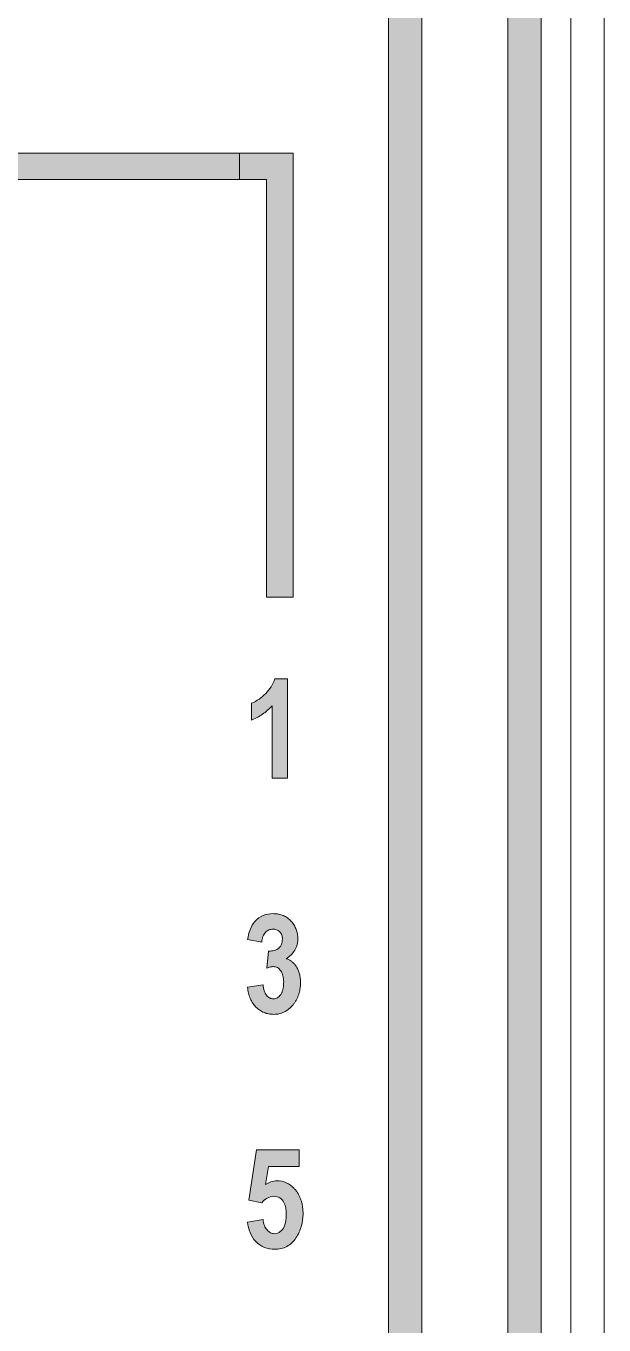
# Model space of a CAD drawing. Extents: x 222 to 1672, y 144 to 807.
# Drawn here: x 465.24 to 473.96, y 427.89 to 447.49 of the extents above; entities that cross this region are included whole.
import ezdxf

# ---------------------------------------------------------------- set-up
doc = ezdxf.new("R2010")
doc.units = 0
doc.header["$LTSCALE"] = 2
doc.header["$MEASUREMENT"] = 0
doc.layers.get('0').update_dxf_attribs({"linetype": 'CONTINUOUS'})
doc.layers.add('DIM', color=7, linetype='CONTINUOUS')

msp = doc.modelspace()

# ---------------------------------------------------------------- hatches: boundary and pattern name
at = {"layer": 'DIM', "lineweight": 5}
for points in [[(470.71272, 463.32772), (470.71272, 393.826), (468.46272, 391.576), (468.46272, 390.86889), (471.21272, 393.61889), (471.21272, 463.53483), (468.46272, 466.28483), (468.46272, 465.57772)], [(473.01272, 392.87331), (473.01272, 464.28042), (472.02082, 465.27231), (472.02082, 464.56521), (472.51272, 464.07331), (472.51272, 393.08042), (472.02082, 392.58852), (472.02082, 391.88141)], [(460.22655, 447.36788), (460.22655, 445.56788), (452.46272, 445.56788), (452.46272, 445.16788), (468.46272, 445.16788), (468.46272, 445.56788), (460.62655, 445.56788), (460.62655, 447.36788)], [(469.27038, 438.86788), (469.27038, 445.56788), (468.46272, 445.56788), (468.46272, 445.16788), (468.87038, 445.16788), (468.87038, 438.86788)]]:
    msp.add_hatch(color=256, dxfattribs=at).paths.add_polyline_path(points, flags=0)
h = msp.add_hatch(color=256, dxfattribs=at)
edge = h.paths.add_edge_path(flags=0)
edge.add_line((468.64181, 437.26673), (468.64181, 437.01349))
edge.add_spline(control_points=[(468.64181, 437.01349), (468.70081, 437.03742), (468.7574, 437.0659), (468.86231, 437.13853), (468.90953, 437.18164), (468.9535, 437.22777)], knot_values=[0, 0, 0, 0, 1, 1, 2, 2, 2, 2], weights=[1, 1, 1, 1, 1, 1], degree=3, periodic=0)
edge.add_line((468.9535, 437.22777), (468.9535, 436.13686))
edge.add_line((468.9535, 436.13686), (469.18727, 436.13686))
edge.add_line((469.18727, 436.13686), (469.18727, 437.63686))
edge.add_line((469.18727, 437.63686), (468.9952, 437.63686))
edge.add_spline(control_points=[(468.9952, 437.63686), (468.96743, 437.55316), (468.91967, 437.47747), (468.82549, 437.38446), (468.79191, 437.35603), (468.7212, 437.305), (468.68228, 437.28473), (468.64181, 437.26673)], knot_values=[0, 0, 0, 0, 1, 1, 1.5, 1.5, 2, 2, 2, 2], weights=[1, 1, 1, 1, 1, 1, 1, 1], degree=3, periodic=0)
h = msp.add_hatch(color=256, dxfattribs=at)
edge = h.paths.add_edge_path(flags=0)
edge.add_spline(control_points=[(469.12883, 433.05937), (469.12839, 433.04076), (469.12756, 433.00536), (469.11901, 432.9555), (469.10533, 432.9117), (469.08548, 432.87503), (469.06188, 432.8455), (469.03528, 432.82352), (469.00527, 432.81011), (468.98417, 432.80847), (468.97359, 432.80764)], knot_values=[0, 0, 0, 0, 0.34095122, 0.6487161, 0.92470925, 1.1786689, 1.4088461, 1.61402362, 1.80656771, 2, 2, 2, 2], weights=[1, 1, 1, 1, 1, 1, 1, 1, 1, 1, 1], degree=3, periodic=0)
edge.add_spline(control_points=[(468.97359, 432.80764), (468.96386, 432.80825), (468.94443, 432.80947), (468.91655, 432.82053), (468.89122, 432.83858), (468.86792, 432.86285), (468.84821, 432.89386), (468.83309, 432.93121), (468.82211, 432.97442), (468.81885, 433.00553), (468.81714, 433.02193)], knot_values=[0, 0, 0, 0, 0.19957365, 0.39839305, 0.6067944, 0.83555732, 1.08620319, 1.35749142, 1.66117396, 2, 2, 2, 2], weights=[1, 1, 1, 1, 1, 1, 1, 1, 1, 1, 1], degree=3, periodic=0)
edge.add_line((468.81714, 433.02193), (468.58337, 432.98297))
edge.add_spline(control_points=[(468.58337, 432.98297), (468.58504, 432.96751), (468.58831, 432.93732), (468.5974, 432.89362), (468.60878, 432.85231), (468.62349, 432.81356), (468.64087, 432.77719), (468.66089, 432.74318), (468.68424, 432.71201), (468.71012, 432.6835), (468.7379, 432.65752), (468.76791, 432.63539), (468.79917, 432.61621), (468.83204, 432.6007), (468.86645, 432.58876), (468.90233, 432.58023), (468.93975, 432.57497), (468.96525, 432.57424), (468.97816, 432.57387)], knot_values=[0, 0, 0, 0, 0.14824662, 0.28945561, 0.42518243, 0.55657553, 0.68427053, 0.80924851, 0.93235013, 1.05499823, 1.17621764, 1.29448041, 1.40999889, 1.52558627, 1.6403605, 1.75678753, 1.87695545, 2, 2, 2, 2], weights=[1, 1, 1, 1, 1, 1, 1, 1, 1, 1, 1, 1, 1, 1, 1, 1, 1, 1, 1], degree=3, periodic=0)
edge.add_spline(control_points=[(468.97816, 432.57387), (468.99167, 432.57428), (469.01846, 432.57508), (469.0578, 432.5816), (469.09573, 432.59245), (469.1323, 432.60724), (469.16718, 432.62682), (469.20097, 432.64995), (469.23293, 432.67792), (469.26305, 432.70971), (469.29102, 432.74445), (469.31547, 432.78194), (469.33581, 432.82186), (469.35311, 432.86369), (469.36616, 432.90798), (469.37504, 432.95449), (469.3812, 433.00309), (469.38178, 433.03631), (469.38207, 433.05328)], knot_values=[0, 0, 0, 0, 0.11626995, 0.23036965, 0.34201153, 0.45516887, 0.56887714, 0.6855985, 0.80689864, 0.9334839, 1.0620525, 1.190146, 1.31782233, 1.44702954, 1.57906367, 1.7143198, 1.85411463, 2, 2, 2, 2], weights=[1, 1, 1, 1, 1, 1, 1, 1, 1, 1, 1, 1, 1, 1, 1, 1, 1, 1, 1], degree=3, periodic=0)
edge.add_spline(control_points=[(469.38207, 433.05328), (469.3819, 433.06495), (469.38156, 433.08772), (469.37888, 433.1212), (469.37383, 433.15305), (469.36771, 433.18367), (469.35897, 433.21255), (469.34904, 433.24024), (469.33691, 433.26632), (469.32277, 433.29073), (469.30748, 433.31337), (469.29083, 433.33399), (469.27324, 433.35266), (469.2543, 433.36906), (469.23443, 433.38359), (469.21321, 433.39569), (469.19115, 433.40629), (469.17557, 433.41121), (469.16779, 433.41367)], knot_values=[0, 0, 0, 0, 0.15558489, 0.30350381, 0.44715051, 0.58534569, 0.71929306, 0.84893812, 0.97721446, 1.10202167, 1.22468541, 1.34106702, 1.45490621, 1.56610375, 1.67458692, 1.78245291, 1.89136519, 2, 2, 2, 2], weights=[1, 1, 1, 1, 1, 1, 1, 1, 1, 1, 1, 1, 1, 1, 1, 1, 1, 1, 1], degree=3, periodic=0)
edge.add_spline(control_points=[(469.16779, 433.41367), (469.21868, 433.44875), (469.26565, 433.49111), (469.31236, 433.56989), (469.32436, 433.5989), (469.33967, 433.65838), (469.34212, 433.689), (469.34311, 433.71988)], knot_values=[0, 0, 0, 0, 1, 1, 1.5, 1.5, 2, 2, 2, 2], weights=[1, 1, 1, 1, 1, 1, 1, 1], degree=3, periodic=0)
edge.add_spline(control_points=[(469.34311, 433.71988), (469.34285, 433.73146), (469.34233, 433.75453), (469.33717, 433.78875), (469.32934, 433.82228), (469.3183, 433.85499), (469.30421, 433.88691), (469.28678, 433.91792), (469.26622, 433.94827), (469.2427, 433.97737), (469.21701, 434.00492), (469.18798, 434.02832), (469.15728, 434.04871), (469.12399, 434.06477), (469.08885, 434.07771), (469.05138, 434.08678), (469.01171, 434.09236), (468.98447, 434.09302), (468.97055, 434.09336)], knot_values=[0, 0, 0, 0, 0.11817885, 0.2353505, 0.35241226, 0.46933191, 0.58710618, 0.70811907, 0.83192279, 0.96083241, 1.08975451, 1.21559903, 1.340554, 1.46514792, 1.59194344, 1.72205807, 1.85797845, 2, 2, 2, 2], weights=[1, 1, 1, 1, 1, 1, 1, 1, 1, 1, 1, 1, 1, 1, 1, 1, 1, 1, 1], degree=3, periodic=0)
edge.add_spline(control_points=[(468.97055, 434.09336), (468.91934, 434.0921), (468.86838, 434.08556), (468.77373, 434.04708), (468.73085, 434.01741), (468.66364, 433.94202), (468.63906, 433.89612), (468.60361, 433.80251), (468.59265, 433.75341), (468.58337, 433.70375)], knot_values=[0, 0, 0, 0, 0.5, 0.5, 1, 1, 1.5, 1.5, 2, 2, 2, 2], weights=[1, 1, 1, 1, 1, 1, 1, 1, 1, 1], degree=3, periodic=0)
edge.add_line((468.58337, 433.70375), (468.79766, 433.66478))
edge.add_spline(control_points=[(468.79766, 433.66478), (468.79945, 433.67998), (468.80284, 433.70875), (468.81447, 433.74866), (468.8309, 433.78276), (468.85195, 433.81081), (468.87676, 433.83242), (468.90373, 433.84828), (468.93318, 433.85792), (468.95353, 433.85903), (468.96385, 433.85959)], knot_values=[0, 0, 0, 0, 0.32389919, 0.61310014, 0.87662257, 1.12221364, 1.35081546, 1.56954413, 1.78173698, 2, 2, 2, 2], weights=[1, 1, 1, 1, 1, 1, 1, 1, 1, 1, 1], degree=3, periodic=0)
edge.add_spline(control_points=[(468.96385, 433.85959), (468.97405, 433.85918), (468.99383, 433.85837), (469.02208, 433.85059), (469.04724, 433.83746), (469.06936, 433.81973), (469.08759, 433.79733), (469.10048, 433.77044), (469.10818, 433.73978), (469.10895, 433.7181), (469.10935, 433.70679)], knot_values=[0, 0, 0, 0, 0.256784, 0.49834343, 0.73189068, 0.96854526, 1.20879924, 1.4537791, 1.71514054, 2, 2, 2, 2], weights=[1, 1, 1, 1, 1, 1, 1, 1, 1, 1, 1], degree=3, periodic=0)
edge.add_spline(control_points=[(469.10935, 433.70679), (469.10881, 433.69321), (469.10778, 433.66723), (469.09701, 433.63073), (469.07978, 433.59847), (469.06256, 433.582), (469.05395, 433.57377)], knot_values=[0, 0, 0, 0, 0.54597376, 1.04443329, 1.52246186, 2, 2, 2, 2], weights=[1, 1, 1, 1, 1, 1, 1], degree=3, periodic=0)
edge.add_spline(control_points=[(469.05395, 433.57377), (469.04398, 433.56639), (469.02369, 433.55135), (468.98682, 433.53742), (468.94558, 433.52905), (468.91641, 433.52864), (468.90115, 433.52842)], knot_values=[0, 0, 0, 0, 0.45542398, 0.92704135, 1.43832876, 2, 2, 2, 2], weights=[1, 1, 1, 1, 1, 1, 1], degree=3, periodic=0)
edge.add_line((468.90115, 433.52842), (468.87558, 433.27304))
edge.add_spline(control_points=[(468.87558, 433.27304), (468.88486, 433.27635), (468.90264, 433.28269), (468.92877, 433.28913), (468.95271, 433.29402), (468.96809, 433.29445), (468.97542, 433.29465)], knot_values=[0, 0, 0, 0, 0.57579933, 1.10229353, 1.57230699, 2, 2, 2, 2], weights=[1, 1, 1, 1, 1, 1, 1], degree=3, periodic=0)
edge.add_spline(control_points=[(468.97542, 433.29465), (468.98579, 433.29393), (469.00645, 433.29248), (469.03568, 433.2795), (469.06239, 433.25954), (469.0857, 433.23164), (469.10516, 433.19716), (469.11894, 433.15629), (469.12758, 433.10975), (469.1284, 433.07676), (469.12883, 433.05937)], knot_values=[0, 0, 0, 0, 0.19912903, 0.39632846, 0.60595342, 0.83756409, 1.09150833, 1.36485102, 1.66515641, 2, 2, 2, 2], weights=[1, 1, 1, 1, 1, 1, 1, 1, 1, 1, 1], degree=3, periodic=0)
h = msp.add_hatch(color=256, dxfattribs=at)
edge = h.paths.add_edge_path(flags=0)
edge.add_spline(control_points=[(469.16779, 429.55512), (469.16684, 429.49198), (469.16245, 429.42717), (469.12211, 429.34172), (469.10304, 429.31554), (469.05317, 429.27588), (469.02219, 429.2654), (468.99033, 429.26413)], knot_values=[0, 0, 0, 0, 1, 1, 1.5, 1.5, 2, 2, 2, 2], weights=[1, 1, 1, 1, 1, 1, 1, 1], degree=3, periodic=0)
edge.add_spline(control_points=[(468.99033, 429.26413), (468.9802, 429.26487), (468.95978, 429.26635), (468.93009, 429.27767), (468.90237, 429.29644), (468.87597, 429.32115), (468.85323, 429.35262), (468.8355, 429.38985), (468.82296, 429.43229), (468.81913, 429.46261), (468.81714, 429.47842)], knot_values=[0, 0, 0, 0, 0.20153747, 0.40614204, 0.6236256, 0.86523571, 1.12272915, 1.39208337, 1.68302152, 2, 2, 2, 2], weights=[1, 1, 1, 1, 1, 1, 1, 1, 1, 1, 1], degree=3, periodic=0)
edge.add_line((468.81714, 429.47842), (468.58337, 429.43946))
edge.add_spline(control_points=[(468.58337, 429.43946), (468.59026, 429.38611), (468.60104, 429.33305), (468.64071, 429.23407), (468.66893, 429.18709), (468.74319, 429.10979), (468.78802, 429.07914), (468.88739, 429.03855), (468.94108, 429.03126), (468.9949, 429.03037)], knot_values=[0, 0, 0, 0, 0.5, 0.5, 1, 1, 1.5, 1.5, 2, 2, 2, 2], weights=[1, 1, 1, 1, 1, 1, 1, 1, 1, 1], degree=3, periodic=0)
edge.add_spline(control_points=[(468.9949, 429.03037), (469.02659, 429.03143), (469.05819, 429.03323), (469.12017, 429.04707), (469.15019, 429.05772), (469.23371, 429.1021), (469.27972, 429.14931), (469.34909, 429.25549), (469.37634, 429.31359), (469.41246, 429.43483), (469.41961, 429.49737), (469.42103, 429.56091)], knot_values=[0, 0, 0, 0, 0.25, 0.25, 0.5, 0.5, 1, 1, 1.5, 1.5, 2, 2, 2, 2], weights=[1, 1, 1, 1, 1, 1, 1, 1, 1, 1, 1, 1], degree=3, periodic=0)
edge.add_spline(control_points=[(469.42103, 429.56091), (469.42066, 429.58041), (469.41991, 429.61861), (469.41321, 429.67445), (469.40329, 429.72755), (469.38805, 429.77746), (469.36927, 429.82466), (469.34602, 429.86892), (469.3187, 429.91044), (469.29704, 429.93532), (469.28619, 429.94778)], knot_values=[0, 0, 0, 0, 0.27876817, 0.54603523, 0.80327584, 1.05023649, 1.29111226, 1.52864802, 1.76406496, 2, 2, 2, 2], weights=[1, 1, 1, 1, 1, 1, 1, 1, 1, 1, 1], degree=3, periodic=0)
edge.add_spline(control_points=[(469.28619, 429.94778), (469.25212, 429.98306), (469.2129, 430.01366), (469.1242, 430.05349), (469.07502, 430.06158), (469.02594, 430.06284)], knot_values=[0, 0, 0, 0, 1, 1, 2, 2, 2, 2], weights=[1, 1, 1, 1, 1, 1], degree=3, periodic=0)
edge.add_spline(control_points=[(469.02594, 430.06284), (468.99563, 430.0613), (468.96574, 430.05729), (468.90805, 430.03738), (468.88138, 430.02233), (468.85549, 430.00622)], knot_values=[0, 0, 0, 0, 1, 1, 2, 2, 2, 2], weights=[1, 1, 1, 1, 1, 1], degree=3, periodic=0)
edge.add_line((468.85549, 430.00622), (468.89719, 430.27712))
edge.add_line((468.89719, 430.27712), (469.36259, 430.27712))
edge.add_line((469.36259, 430.27712), (469.36259, 430.53037))
edge.add_line((469.36259, 430.53037), (468.71974, 430.53037))
edge.add_line((468.71974, 430.53037), (468.60285, 429.77063))
edge.add_line((468.60285, 429.77063), (468.79705, 429.73167))
edge.add_spline(control_points=[(468.79705, 429.73167), (468.82109, 429.75863), (468.84751, 429.78406), (468.90999, 429.81921), (468.94571, 429.82784), (468.98181, 429.82907)], knot_values=[0, 0, 0, 0, 1, 1, 2, 2, 2, 2], weights=[1, 1, 1, 1, 1, 1], degree=3, periodic=0)
edge.add_spline(control_points=[(468.98181, 429.82907), (469.0131, 429.82854), (469.04446, 429.82097), (469.09635, 429.78682), (469.11773, 429.76299), (469.16212, 429.6809), (469.16676, 429.61718), (469.16779, 429.55512)], knot_values=[0, 0, 0, 0, 0.5, 0.5, 1, 1, 2, 2, 2, 2], weights=[1, 1, 1, 1, 1, 1, 1, 1], degree=3, periodic=0)

# ---------------------------------------------------------------- linework, layer by layer
at = {"linetype": 'Continuous', "lineweight": 5}
for p, q in [((473.46272, 380.57686), (473.46272, 476.57686)), ((473.96272, 476.57686), (473.96272, 380.57686)), ((473.01272, 392.87331), (473.01272, 464.28042)), ((472.51272, 464.07331), (472.51272, 393.08041)), ((471.21272, 393.61889), (471.21272, 463.53483)), ((470.71272, 463.32773), (470.71272, 393.826)), ((468.46272, 445.56788), (460.62655, 445.56788)), ((468.46272, 445.16788), (468.46272, 445.56788)), ((469.27038, 445.56788), (468.46272, 445.56788)), ((469.27038, 438.86788), (469.27038, 445.56788)), ((452.46272, 445.16788), (468.46272, 445.16788)), ((468.46272, 445.16788), (468.87038, 445.16788)), ((468.87038, 445.16788), (468.87038, 438.86788)), ((468.87038, 438.86788), (469.27038, 438.86788)), ((468.9952, 437.63686), (469.18727, 437.63686)), ((469.18727, 437.63686), (469.18727, 436.13686)), ((468.64181, 437.01349), (468.64181, 437.26673)), ((468.9535, 436.13686), (468.9535, 437.22777)), ((469.18727, 436.13686), (468.9535, 436.13686)), ((468.79766, 433.66478), (468.58337, 433.70375)), ((468.87558, 433.27304), (468.90115, 433.52842)), ((468.58337, 432.98297), (468.81714, 433.02193)), ((468.60285, 429.77063), (468.71973, 430.53037)), ((468.71973, 430.53037), (469.36259, 430.53037)), ((469.36259, 430.53037), (469.36259, 430.27712)), ((468.89719, 430.27712), (468.85549, 430.00622)), ((469.36259, 430.27712), (468.89719, 430.27712)), ((468.79705, 429.73167), (468.60285, 429.77063)), ((468.58337, 429.43946), (468.81714, 429.47842))]:
    msp.add_line(p, q, dxfattribs=at)
for points, knots in [([(468.64181, 437.26673), (468.68228, 437.28473), (468.7212, 437.305), (468.79191, 437.35603), (468.82549, 437.38446), (468.91967, 437.47747), (468.96743, 437.55316), (468.9952, 437.63686)], [0, 0, 0, 0, 0.25, 0.25, 0.5, 0.5, 1, 1, 1, 1]), ([(468.9535, 437.22777), (468.90953, 437.18164), (468.86231, 437.13853), (468.7574, 437.0659), (468.70081, 437.03742), (468.64181, 437.01349)], [0, 0, 0, 0, 0.5, 0.5, 1, 1, 1, 1]), ([(468.58337, 433.70375), (468.59265, 433.75341), (468.60361, 433.80251), (468.63906, 433.89612), (468.66364, 433.94202), (468.73085, 434.01741), (468.77373, 434.04708), (468.86838, 434.08556), (468.91934, 434.0921), (468.97055, 434.09336)], [0, 0, 0, 0, 0.25, 0.25, 0.5, 0.5, 0.75, 0.75, 1, 1, 1, 1]), ([(468.97055, 434.09336), (468.98447, 434.09302), (469.01171, 434.09236), (469.05138, 434.08678), (469.08885, 434.07771), (469.12399, 434.06477), (469.15728, 434.04871), (469.18798, 434.02832), (469.21701, 434.00492), (469.2427, 433.97737), (469.26622, 433.94827), (469.28678, 433.91792), (469.30421, 433.88691), (469.3183, 433.85499), (469.32934, 433.82228), (469.33717, 433.78875), (469.34233, 433.75453), (469.34285, 433.73146), (469.34311, 433.71988)], [0, 0, 0, 0, 0.07101078, 0.13897097, 0.20402828, 0.26742604, 0.329723, 0.39220048, 0.45512274, 0.5195838, 0.58403861, 0.64594047, 0.70644691, 0.76533405, 0.82379387, 0.88232475, 0.94091058, 1, 1, 1, 1]), ([(468.96385, 433.85959), (468.95353, 433.85903), (468.93318, 433.85792), (468.90373, 433.84828), (468.87676, 433.83242), (468.85195, 433.81081), (468.8309, 433.78276), (468.81447, 433.74866), (468.80284, 433.70875), (468.79945, 433.67998), (468.79766, 433.66478)], [0, 0, 0, 0, 0.10913151, 0.21522793, 0.32459227, 0.43889318, 0.56168871, 0.69344993, 0.83805041, 1, 1, 1, 1]), ([(469.10935, 433.70679), (469.10895, 433.7181), (469.10818, 433.73978), (469.10048, 433.77044), (469.08759, 433.79733), (469.06936, 433.81973), (469.04724, 433.83746), (469.02208, 433.85059), (468.99383, 433.85837), (468.97405, 433.85918), (468.96385, 433.85959)], [0, 0, 0, 0, 0.14242973, 0.27311045, 0.39560038, 0.51572737, 0.63405466, 0.75082829, 0.871608, 1, 1, 1, 1]), ([(468.90115, 433.52842), (468.91641, 433.52864), (468.94558, 433.52905), (468.98682, 433.53742), (469.02369, 433.55135), (469.04398, 433.56639), (469.05395, 433.57377)], [0, 0, 0, 0, 0.28083562, 0.53647932, 0.77228801, 1, 1, 1, 1]), ([(469.05395, 433.57377), (469.06256, 433.582), (469.07978, 433.59847), (469.09701, 433.63073), (469.10778, 433.66723), (469.10881, 433.69321), (469.10935, 433.70679)], [0, 0, 0, 0, 0.23876907, 0.47778335, 0.72701312, 1, 1, 1, 1]), ([(469.34311, 433.71988), (469.34212, 433.689), (469.33967, 433.65838), (469.32436, 433.5989), (469.31236, 433.56989), (469.26565, 433.49111), (469.21868, 433.44875), (469.16779, 433.41367)], [0, 0, 0, 0, 0.25, 0.25, 0.5, 0.5, 1, 1, 1, 1]), ([(469.16779, 433.41367), (469.17557, 433.41121), (469.19115, 433.40629), (469.21321, 433.39569), (469.23443, 433.38359), (469.2543, 433.36906), (469.27324, 433.35266), (469.29083, 433.33399), (469.30748, 433.31337), (469.32277, 433.29073), (469.33691, 433.26632), (469.34904, 433.24024), (469.35897, 433.21255), (469.36771, 433.18367), (469.37383, 433.15305), (469.37888, 433.1212), (469.38156, 433.08772), (469.3819, 433.06495), (469.38207, 433.05328)], [0, 0, 0, 0, 0.05431741, 0.10877354, 0.16270654, 0.21694813, 0.2725469, 0.32946649, 0.3876573, 0.44898916, 0.51139277, 0.57553094, 0.64035347, 0.70732716, 0.77642475, 0.84824809, 0.92220756, 1, 1, 1, 1]), ([(468.97542, 433.29465), (468.96809, 433.29445), (468.95271, 433.29402), (468.92877, 433.28913), (468.90264, 433.28269), (468.88486, 433.27635), (468.87558, 433.27304)], [0, 0, 0, 0, 0.2138465, 0.44885324, 0.71210033, 1, 1, 1, 1]), ([(469.12883, 433.05937), (469.1284, 433.07676), (469.12758, 433.10975), (469.11894, 433.15629), (469.10516, 433.19716), (469.0857, 433.23164), (469.06239, 433.25954), (469.03568, 433.2795), (469.00645, 433.29248), (468.98579, 433.29393), (468.97542, 433.29465)], [0, 0, 0, 0, 0.16742179, 0.31757449, 0.45424584, 0.58121796, 0.69702329, 0.80183577, 0.90043549, 1, 1, 1, 1]), ([(468.97816, 432.57387), (468.96525, 432.57424), (468.93975, 432.57497), (468.90233, 432.58023), (468.86645, 432.58876), (468.83204, 432.6007), (468.79917, 432.61621), (468.76791, 432.63539), (468.7379, 432.65752), (468.71012, 432.6835), (468.68424, 432.71201), (468.66089, 432.74318), (468.64087, 432.77719), (468.62349, 432.81356), (468.60878, 432.85231), (468.5974, 432.89362), (468.58831, 432.93732), (468.58504, 432.96751), (468.58337, 432.98297)], [0, 0, 0, 0, 0.06152227, 0.12160623, 0.17981975, 0.23720686, 0.29500055, 0.35275979, 0.41189118, 0.47250089, 0.53382493, 0.59537575, 0.65786473, 0.72171224, 0.78740878, 0.85527219, 0.92587669, 1, 1, 1, 1]), ([(468.81714, 433.02193), (468.81885, 433.00553), (468.82211, 432.97442), (468.83309, 432.93121), (468.84821, 432.89386), (468.86792, 432.86285), (468.89122, 432.83858), (468.91655, 432.82053), (468.94443, 432.80947), (468.96386, 432.80825), (468.97359, 432.80764)], [0, 0, 0, 0, 0.16941302, 0.32125429, 0.4568984, 0.58222134, 0.6966028, 0.80080347, 0.90021318, 1, 1, 1, 1]), ([(468.97359, 432.80764), (468.98417, 432.80847), (469.00527, 432.81011), (469.03528, 432.82352), (469.06188, 432.8455), (469.08548, 432.87503), (469.10533, 432.9117), (469.11901, 432.9555), (469.12756, 433.00536), (469.12839, 433.04076), (469.12883, 433.05937)], [0, 0, 0, 0, 0.09671614, 0.19298819, 0.29557695, 0.41066555, 0.53764537, 0.67564195, 0.82952439, 1, 1, 1, 1]), ([(469.38207, 433.05328), (469.38178, 433.03631), (469.3812, 433.00309), (469.37504, 432.95449), (469.36616, 432.90798), (469.35311, 432.86369), (469.33581, 432.82186), (469.31547, 432.78194), (469.29102, 432.74445), (469.26305, 432.70971), (469.23293, 432.67792), (469.20097, 432.64995), (469.16718, 432.62682), (469.1323, 432.60724), (469.09573, 432.59245), (469.0578, 432.5816), (469.01846, 432.57508), (468.99167, 432.57428), (468.97816, 432.57387)], [0, 0, 0, 0, 0.07294268, 0.1428401, 0.21046816, 0.27648523, 0.34108884, 0.404927, 0.46897375, 0.53325805, 0.59655068, 0.65720075, 0.71556143, 0.77241557, 0.82899424, 0.88481518, 0.94186503, 1, 1, 1, 1]), ([(468.85549, 430.00622), (468.88138, 430.02233), (468.90805, 430.03738), (468.96574, 430.05729), (468.99563, 430.0613), (469.02594, 430.06284)], [0, 0, 0, 0, 0.5, 0.5, 1, 1, 1, 1]), ([(469.02594, 430.06284), (469.07502, 430.06158), (469.1242, 430.05349), (469.2129, 430.01366), (469.25212, 429.98306), (469.28619, 429.94778)], [0, 0, 0, 0, 0.5, 0.5, 1, 1, 1, 1]), ([(468.98181, 429.82907), (468.94571, 429.82784), (468.90999, 429.81921), (468.84751, 429.78406), (468.82109, 429.75863), (468.79705, 429.73167)], [0, 0, 0, 0, 0.5, 0.5, 1, 1, 1, 1]), ([(469.16779, 429.55512), (469.16676, 429.61718), (469.16212, 429.6809), (469.11773, 429.76299), (469.09635, 429.78682), (469.04446, 429.82097), (469.0131, 429.82854), (468.98181, 429.82907)], [0, 0, 0, 0, 0.5, 0.5, 0.75, 0.75, 1, 1, 1, 1]), ([(469.28619, 429.94778), (469.29704, 429.93532), (469.3187, 429.91044), (469.34602, 429.86892), (469.36927, 429.82466), (469.38805, 429.77746), (469.40329, 429.72755), (469.41321, 429.67445), (469.41991, 429.61861), (469.42066, 429.58041), (469.42103, 429.56091)], [0, 0, 0, 0, 0.11796752, 0.23567599, 0.35444387, 0.47488176, 0.59836208, 0.72698238, 0.86061592, 1, 1, 1, 1]), ([(468.9949, 429.03037), (468.94108, 429.03126), (468.88739, 429.03855), (468.78802, 429.07914), (468.74319, 429.10979), (468.66893, 429.18709), (468.64071, 429.23407), (468.60104, 429.33305), (468.59026, 429.38611), (468.58337, 429.43946)], [0, 0, 0, 0, 0.25, 0.25, 0.5, 0.5, 0.75, 0.75, 1, 1, 1, 1]), ([(468.81714, 429.47842), (468.81913, 429.46261), (468.82296, 429.43229), (468.8355, 429.38985), (468.85323, 429.35262), (468.87597, 429.32115), (468.90237, 429.29644), (468.93009, 429.27767), (468.95978, 429.26635), (468.9802, 429.26487), (468.99033, 429.26413)], [0, 0, 0, 0, 0.15848924, 0.30395832, 0.43863543, 0.56738215, 0.6881872, 0.79692898, 0.89923127, 1, 1, 1, 1]), ([(468.99033, 429.26413), (469.02219, 429.2654), (469.05317, 429.27588), (469.10304, 429.31554), (469.12211, 429.34172), (469.16245, 429.42717), (469.16684, 429.49198), (469.16779, 429.55512)], [0, 0, 0, 0, 0.25, 0.25, 0.5, 0.5, 1, 1, 1, 1]), ([(469.42103, 429.56091), (469.41961, 429.49737), (469.41246, 429.43483), (469.37634, 429.31359), (469.34909, 429.25549), (469.27972, 429.14931), (469.23371, 429.1021), (469.15019, 429.05772), (469.12017, 429.04707), (469.05819, 429.03323), (469.02659, 429.03143), (468.9949, 429.03037)], [0, 0, 0, 0, 0.25, 0.25, 0.5, 0.5, 0.75, 0.75, 0.875, 0.875, 1, 1, 1, 1])]:
    msp.add_open_spline(points, degree=3, knots=knots, dxfattribs=at)

doc.saveas('drawing.dxf')
